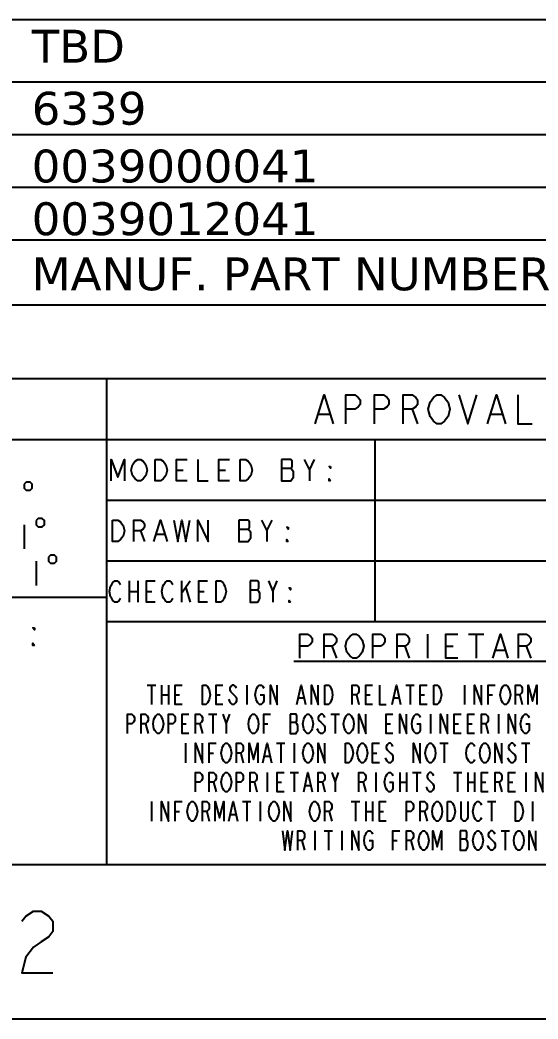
# Model space of a CAD drawing. Extents: x 0 to 768, y 0 to 246.
# Drawn here: x 13.695 to 15.374, y 0 to 3.238 of the extents above; entities that cross this region are included whole.
import ezdxf

# ---------------------------------------------------------------- set-up
doc = ezdxf.new("R2010")
doc.units = 0
doc.header["$LTSCALE"] = 1.21
doc.header["$MEASUREMENT"] = 0
doc.styles.add('BEC', font='verdana.ttf')

msp = doc.modelspace()

# ---------------------------------------------------------------- linework, layer by layer
for p, q in [((21.49962, 3.23848), (11.25555, 3.23848)), ((21.49962, 3.0374), (11.25555, 3.0374)), ((21.49962, 2.86657), (11.25555, 2.86657)), ((21.49962, 2.69574), (11.25555, 2.69574)), ((21.49962, 2.52491), (11.25555, 2.52491)), ((21.49962, 2.31356), (11.25555, 2.31356))]:
    msp.add_line(p, q)
at = {"color": 2, "linetype": 'Continuous'}
for p, q in [((13.97634, 2.0748), (11.25587, 2.0748)), ((16.99996, 2.0748), (13.97634, 2.0748)), ((13.97634, 0.5), (13.97634, 2.0748)), ((13.97634, 0.5), (13.97634, 2.0748)), ((14.96592, 1.97638), (14.98336, 1.92988)), ((14.66367, 1.96088), (14.69855, 1.96088)), ((15.22167, 1.96088), (15.25655, 1.96088)), ((13.97634, 1.87795), (11.25587, 1.87795)), ((16.99996, 1.87795), (13.97634, 1.87795)), ((14.84642, 1.2874), (14.84642, 1.87795)), ((14.63284, 1.77953), (14.65006, 1.81398)), ((14.54241, 1.78527), (14.57255, 1.78527)), ((14.20222, 1.77953), (14.22376, 1.77953)), ((14.34002, 1.77953), (14.36155, 1.77953)), ((16.99996, 1.6811), (13.97634, 1.6811)), ((13.70862, 1.60236), (13.70862, 1.52362)), ((14.40461, 1.58842), (14.43476, 1.58842)), ((14.49504, 1.58268), (14.51226, 1.61713)), ((14.08596, 1.58268), (14.09888, 1.54823)), ((14.13763, 1.57119), (14.16347, 1.57119)), ((13.74799, 1.48425), (13.74799, 1.40551)), ((16.99996, 1.48425), (13.97634, 1.48425)), ((14.0489, 1.42028), (14.0489, 1.35138)), ((14.07714, 1.42028), (14.07714, 1.35138)), ((14.21833, 1.42028), (14.21833, 1.35138)), ((14.21833, 1.38009), (14.24657, 1.42028)), ((14.23245, 1.39731), (14.24657, 1.35138)), ((14.51482, 1.38583), (14.52894, 1.42028)), ((13.97634, 1.36614), (11.25587, 1.36614)), ((14.0489, 1.38583), (14.07714, 1.38583)), ((14.10538, 1.38583), (14.12303, 1.38583)), ((14.2748, 1.38583), (14.29245, 1.38583)), ((14.4407, 1.39157), (14.46541, 1.39157)), ((16.99996, 1.2874), (13.97634, 1.2874)), ((15.01571, 1.24803), (15.01571, 1.16929)), ((15.14858, 1.24803), (15.1978, 1.24803)), ((15.17319, 1.24803), (15.17319, 1.16929)), ((14.70567, 1.20866), (14.72043, 1.16929)), ((14.94189, 1.20866), (14.95665, 1.16929)), ((15.07476, 1.20866), (15.09937, 1.20866)), ((15.33559, 1.20866), (15.35035, 1.16929)), ((15.23717, 1.19554), (15.26669, 1.19554)), ((14.58264, 1.16049), (16.39366, 1.16049)), ((14.10744, 1.08268), (14.135, 1.08268)), ((14.12122, 1.08268), (14.12122, 1.01969)), ((14.15429, 1.08268), (14.15429, 1.01969)), ((14.17634, 1.08268), (14.17634, 1.01969)), ((14.42988, 1.08268), (14.42988, 1.01969)), ((14.94524, 1.08268), (14.9728, 1.08268)), ((14.95902, 1.08268), (14.95902, 1.01969)), ((15.13539, 1.08268), (15.13539, 1.01969)), ((14.15429, 1.05118), (14.17634, 1.05118)), ((14.19839, 1.05118), (14.21217, 1.05118)), ((14.33067, 1.05118), (14.34445, 1.05118)), ((14.59799, 1.04068), (14.61453, 1.04068)), ((14.7854, 1.05118), (14.79366, 1.01969)), ((14.81571, 1.05118), (14.82949, 1.05118)), ((14.90665, 1.04068), (14.92319, 1.04068)), ((14.99209, 1.05118), (15.00587, 1.05118)), ((15.21256, 1.05118), (15.22634, 1.05118)), ((15.31453, 1.05118), (15.3228, 1.01969)), ((14.30587, 0.98819), (14.33343, 0.98819)), ((14.31965, 0.98819), (14.31965, 0.9252)), ((14.36374, 0.95669), (14.37476, 0.98819)), ((14.70272, 0.98819), (14.73028, 0.98819)), ((14.7165, 0.98819), (14.7165, 0.9252)), ((15.02516, 0.98819), (15.02516, 0.9252)), ((15.24563, 0.98819), (15.24563, 0.9252)), ((14.10193, 0.95669), (14.1102, 0.9252)), ((14.22043, 0.95669), (14.23421, 0.95669)), ((14.27831, 0.95669), (14.28658, 0.9252)), ((14.485, 0.95669), (14.49878, 0.95669)), ((14.57043, 0.96194), (14.58972, 0.96194)), ((14.88185, 0.95669), (14.89563, 0.95669)), ((15.10232, 0.95669), (15.1161, 0.95669)), ((15.14642, 0.95669), (15.1602, 0.95669)), ((15.20429, 0.95669), (15.21256, 0.9252)), ((14.23146, 0.8937), (14.23146, 0.83071)), ((14.52634, 0.8937), (14.5539, 0.8937)), ((14.54012, 0.8937), (14.54012, 0.83071)), ((14.58421, 0.8937), (14.58421, 0.83071)), ((15.05547, 0.8937), (15.08303, 0.8937)), ((15.06925, 0.8937), (15.06925, 0.83071)), ((15.32004, 0.8937), (15.3476, 0.8937)), ((15.33382, 0.8937), (15.33382, 0.83071)), ((14.30862, 0.8622), (14.3224, 0.8622)), ((14.41059, 0.8622), (14.41886, 0.83071)), ((14.48776, 0.85171), (14.50429, 0.85171)), ((14.83776, 0.8622), (14.85154, 0.8622)), ((14.49602, 0.79921), (14.49602, 0.73622)), ((14.57043, 0.79921), (14.59799, 0.79921)), ((14.58421, 0.79921), (14.58421, 0.73622)), ((14.7165, 0.76772), (14.72752, 0.79921)), ((14.84878, 0.79921), (14.84878, 0.73622)), ((14.92595, 0.79921), (14.92595, 0.73622)), ((14.94799, 0.79921), (14.94799, 0.73622)), ((14.96728, 0.79921), (14.99484, 0.79921)), ((14.98106, 0.79921), (14.98106, 0.73622)), ((15.09957, 0.79921), (15.12713, 0.79921)), ((15.11335, 0.79921), (15.11335, 0.73622)), ((15.14642, 0.79921), (15.14642, 0.73622)), ((15.16847, 0.79921), (15.16847, 0.73622)), ((15.33382, 0.79921), (15.33382, 0.73622)), ((14.3224, 0.76772), (14.33067, 0.73622)), ((14.45469, 0.76772), (14.46295, 0.73622)), ((14.5291, 0.76772), (14.54288, 0.76772)), ((14.62004, 0.75722), (14.63658, 0.75722)), ((14.67516, 0.76772), (14.68343, 0.73622)), ((14.80744, 0.76772), (14.81571, 0.73622)), ((14.92595, 0.76772), (14.94799, 0.76772)), ((15.14642, 0.76772), (15.16847, 0.76772)), ((15.19051, 0.76772), (15.20429, 0.76772)), ((15.24839, 0.76772), (15.25665, 0.73622)), ((15.2787, 0.76772), (15.29248, 0.76772)), ((14.12122, 0.70472), (14.12122, 0.64173)), ((14.4161, 0.70472), (14.44366, 0.70472)), ((14.42988, 0.70472), (14.42988, 0.64173)), ((14.47398, 0.70472), (14.47398, 0.64173)), ((14.76886, 0.70472), (14.79642, 0.70472)), ((14.78264, 0.70472), (14.78264, 0.64173)), ((14.81571, 0.70472), (14.81571, 0.64173)), ((14.83776, 0.70472), (14.83776, 0.64173)), ((15.2098, 0.70472), (15.23736, 0.70472)), ((15.22358, 0.70472), (15.22358, 0.64173)), ((15.35587, 0.70472), (15.35587, 0.64173)), ((14.19839, 0.67323), (14.21217, 0.67323)), ((14.30036, 0.67323), (14.30862, 0.64173)), ((14.37752, 0.66273), (14.39406, 0.66273)), ((14.69721, 0.67323), (14.70547, 0.64173)), ((14.81571, 0.67323), (14.83776, 0.67323)), ((14.8598, 0.67323), (14.87358, 0.67323)), ((15.00587, 0.67323), (15.01414, 0.64173)), ((14.65036, 0.61024), (14.65036, 0.54724)), ((14.68067, 0.61024), (14.70823, 0.61024)), ((14.69445, 0.61024), (14.69445, 0.54724)), ((14.73854, 0.61024), (14.73854, 0.54724)), ((15.12161, 0.58399), (15.14091, 0.58399)), ((15.2539, 0.61024), (15.28146, 0.61024)), ((15.26768, 0.61024), (15.26768, 0.54724)), ((14.60902, 0.57874), (14.61728, 0.54724)), ((14.9039, 0.57874), (14.91768, 0.57874)), ((14.96177, 0.57874), (14.97004, 0.54724)), ((13.97634, 0.5), (11.25587, 0.5)), ((16.99996, 0.5), (13.97634, 0.5))]:
    msp.add_line(p, q, dxfattribs=at)
at = {"color": 7, "linetype": 'Continuous'}
for p, q in [((21.49996, 0.5), (0.5, 0.5)), ((21.99996, 0), (0, 0))]:
    msp.add_line(p, q, dxfattribs=at)
at = {"color": 2, "linetype": 'Continuous'}
for points in [[(14.65205, 1.92988), (14.68111, 2.02288), (14.71017, 1.92988)], [(14.75086, 1.92988), (14.75086, 2.02288), (14.77992, 2.02288), (14.79155, 2.01513), (14.79736, 2.00738), (14.79736, 1.99188), (14.79155, 1.98413), (14.77992, 1.97638), (14.75086, 1.97638)], [(14.84386, 1.92988), (14.84386, 2.02288), (14.87292, 2.02288), (14.88455, 2.01513), (14.89036, 2.00738), (14.89036, 1.99188), (14.88455, 1.98413), (14.87292, 1.97638), (14.84386, 1.97638)], [(14.93686, 1.92988), (14.93686, 2.02288), (14.96592, 2.02288), (14.97755, 2.01513), (14.98336, 2.00738), (14.98336, 1.99188), (14.97755, 1.98413), (14.96592, 1.97638), (14.93686, 1.97638)], [(15.07636, 1.94538), (15.07055, 1.93763), (15.05892, 1.92988), (15.0473, 1.92988), (15.03567, 1.93763), (15.02986, 1.94538), (15.02405, 1.95313), (15.01824, 1.97638), (15.02405, 1.99963), (15.02986, 2.00738), (15.03567, 2.01513), (15.0473, 2.02288), (15.05892, 2.02288), (15.07055, 2.01513), (15.07636, 2.00738), (15.08217, 1.99963), (15.08799, 1.97638), (15.08217, 1.95313), (15.07636, 1.94538)], [(15.11705, 2.02288), (15.14611, 1.92988), (15.17517, 2.02288)], [(15.21005, 1.92988), (15.23911, 2.02288), (15.26817, 1.92988)], [(15.30886, 2.02288), (15.30886, 1.92988), (15.35536, 1.92988)], [(13.99123, 1.74508), (13.99123, 1.81398), (14.01276, 1.75656), (14.03429, 1.81398), (14.03429, 1.74508)], [(14.09888, 1.75656), (14.09457, 1.75082), (14.08596, 1.74508), (14.07735, 1.74508), (14.06874, 1.75082), (14.06443, 1.75656), (14.06012, 1.7623), (14.05582, 1.77953), (14.06012, 1.79675), (14.06443, 1.80249), (14.06874, 1.80823), (14.07735, 1.81398), (14.08596, 1.81398), (14.09457, 1.80823), (14.09888, 1.80249), (14.10318, 1.79675), (14.10749, 1.77953), (14.10318, 1.7623), (14.09888, 1.75656)], [(14.13333, 1.81398), (14.15055, 1.81398), (14.15916, 1.80823), (14.16347, 1.80249), (14.16778, 1.79675), (14.17208, 1.77953), (14.16778, 1.7623), (14.16347, 1.75656), (14.15916, 1.75082), (14.15055, 1.74508), (14.13333, 1.74508), (14.13333, 1.81398)], [(14.23667, 1.74508), (14.20222, 1.74508), (14.20222, 1.81398), (14.23667, 1.81398)], [(14.27112, 1.81398), (14.27112, 1.74508), (14.30557, 1.74508)], [(14.37447, 1.74508), (14.34002, 1.74508), (14.34002, 1.81398), (14.37447, 1.81398)], [(14.40892, 1.81398), (14.42614, 1.81398), (14.43476, 1.80823), (14.43906, 1.80249), (14.44337, 1.79675), (14.44767, 1.77953), (14.44337, 1.7623), (14.43906, 1.75656), (14.43476, 1.75082), (14.42614, 1.74508), (14.40892, 1.74508), (14.40892, 1.81398)], [(14.54241, 1.81398), (14.54241, 1.74508), (14.57255, 1.74508), (14.57686, 1.75082), (14.58116, 1.75656), (14.58116, 1.77379), (14.57686, 1.77953), (14.57255, 1.78527), (14.57686, 1.79101), (14.57686, 1.80823), (14.57255, 1.81398), (14.54241, 1.81398)], [(14.61561, 1.81398), (14.63284, 1.77953), (14.63284, 1.74508)], [(14.70173, 1.79101), (14.70173, 1.78527), (14.69743, 1.79101), (14.70173, 1.79101)], [(14.70173, 1.74508), (14.69743, 1.74508), (14.69743, 1.75082), (14.70173, 1.74508)], [(13.70862, 1.7336), (13.70862, 1.72047), (13.71518, 1.71391), (13.72831, 1.71391), (13.73487, 1.72047), (13.73487, 1.7336), (13.72831, 1.74016), (13.71518, 1.74016), (13.70862, 1.7336)], [(13.74799, 1.61549), (13.74799, 1.60236), (13.75455, 1.5958), (13.76768, 1.5958), (13.77424, 1.60236), (13.77424, 1.61549), (13.76768, 1.62205), (13.75455, 1.62205), (13.74799, 1.61549)], [(13.99553, 1.61713), (14.01276, 1.61713), (14.02137, 1.61138), (14.02568, 1.60564), (14.02998, 1.5999), (14.03429, 1.58268), (14.02998, 1.56545), (14.02568, 1.55971), (14.02137, 1.55397), (14.01276, 1.54823), (13.99553, 1.54823), (13.99553, 1.61713)], [(14.06443, 1.54823), (14.06443, 1.61713), (14.08596, 1.61713), (14.09457, 1.61138), (14.09888, 1.60564), (14.09888, 1.59416), (14.09457, 1.58842), (14.08596, 1.58268), (14.06443, 1.58268)], [(14.12902, 1.54823), (14.15055, 1.61713), (14.17208, 1.54823)], [(14.19361, 1.61713), (14.20653, 1.54823), (14.21945, 1.61713), (14.23237, 1.54823), (14.24529, 1.61713)], [(14.27112, 1.54823), (14.27112, 1.61713), (14.30557, 1.54823), (14.30557, 1.61713)], [(14.40461, 1.61713), (14.40461, 1.54823), (14.43476, 1.54823), (14.43906, 1.55397), (14.44337, 1.55971), (14.44337, 1.57694), (14.43906, 1.58268), (14.43476, 1.58842), (14.43906, 1.59416), (14.43906, 1.61138), (14.43476, 1.61713), (14.40461, 1.61713)], [(14.47782, 1.61713), (14.49504, 1.58268), (14.49504, 1.54823)], [(14.56394, 1.59416), (14.56394, 1.58842), (14.55963, 1.59416), (14.56394, 1.59416)], [(14.56394, 1.54823), (14.55963, 1.54823), (14.55963, 1.55397), (14.56394, 1.54823)], [(13.78736, 1.49738), (13.78736, 1.48425), (13.79392, 1.47769), (13.80705, 1.47769), (13.81361, 1.48425), (13.81361, 1.49738), (13.80705, 1.50394), (13.79392, 1.50394), (13.78736, 1.49738)], [(14.02066, 1.36286), (14.01714, 1.35712), (14.01008, 1.35138), (14.00302, 1.35138), (13.99596, 1.35712), (13.99243, 1.36286), (13.9889, 1.3686), (13.98537, 1.38583), (13.9889, 1.40305), (13.99243, 1.40879), (13.99596, 1.41453), (14.00302, 1.42028), (14.01008, 1.42028), (14.01714, 1.41453), (14.02066, 1.40879)], [(14.13362, 1.35138), (14.10538, 1.35138), (14.10538, 1.42028), (14.13362, 1.42028)], [(14.19009, 1.36286), (14.18656, 1.35712), (14.1795, 1.35138), (14.17244, 1.35138), (14.16538, 1.35712), (14.16185, 1.36286), (14.15832, 1.3686), (14.15479, 1.38583), (14.15832, 1.40305), (14.16185, 1.40879), (14.16538, 1.41453), (14.17244, 1.42028), (14.1795, 1.42028), (14.18656, 1.41453), (14.19009, 1.40879)], [(14.30304, 1.35138), (14.2748, 1.35138), (14.2748, 1.42028), (14.30304, 1.42028)], [(14.33128, 1.42028), (14.3454, 1.42028), (14.35246, 1.41453), (14.35599, 1.40879), (14.35952, 1.40305), (14.36305, 1.38583), (14.35952, 1.3686), (14.35599, 1.36286), (14.35246, 1.35712), (14.3454, 1.35138), (14.33128, 1.35138), (14.33128, 1.42028)], [(14.4407, 1.42028), (14.4407, 1.35138), (14.46541, 1.35138), (14.46894, 1.35712), (14.47247, 1.36286), (14.47247, 1.38009), (14.46894, 1.38583), (14.46541, 1.39157), (14.46894, 1.39731), (14.46894, 1.41453), (14.46541, 1.42028), (14.4407, 1.42028)], [(14.50071, 1.42028), (14.51482, 1.38583), (14.51482, 1.35138)], [(14.5713, 1.39731), (14.5713, 1.39157), (14.56777, 1.39731), (14.5713, 1.39731)], [(14.5713, 1.35138), (14.56777, 1.35138), (14.56777, 1.35712), (14.5713, 1.35138)], [(13.74209, 1.26837), (13.74209, 1.26115), (13.73667, 1.26837), (13.74209, 1.26837)], [(14.60232, 1.16929), (14.60232, 1.24803), (14.62693, 1.24803), (14.63677, 1.24147), (14.64169, 1.23491), (14.64169, 1.22178), (14.63677, 1.21522), (14.62693, 1.20866), (14.60232, 1.20866)], [(14.68106, 1.16929), (14.68106, 1.24803), (14.70567, 1.24803), (14.71551, 1.24147), (14.72043, 1.23491), (14.72043, 1.22178), (14.71551, 1.21522), (14.70567, 1.20866), (14.68106, 1.20866)], [(14.79917, 1.18241), (14.79425, 1.17585), (14.78441, 1.16929), (14.77457, 1.16929), (14.76473, 1.17585), (14.7598, 1.18241), (14.75488, 1.18898), (14.74996, 1.20866), (14.75488, 1.22835), (14.7598, 1.23491), (14.76473, 1.24147), (14.77457, 1.24803), (14.78441, 1.24803), (14.79425, 1.24147), (14.79917, 1.23491), (14.8041, 1.22835), (14.80902, 1.20866), (14.8041, 1.18898), (14.79917, 1.18241)], [(14.83854, 1.16929), (14.83854, 1.24803), (14.86315, 1.24803), (14.87299, 1.24147), (14.87791, 1.23491), (14.87791, 1.22178), (14.87299, 1.21522), (14.86315, 1.20866), (14.83854, 1.20866)], [(14.91728, 1.16929), (14.91728, 1.24803), (14.94189, 1.24803), (14.95173, 1.24147), (14.95665, 1.23491), (14.95665, 1.22178), (14.95173, 1.21522), (14.94189, 1.20866), (14.91728, 1.20866)], [(15.11413, 1.16929), (15.07476, 1.16929), (15.07476, 1.24803), (15.11413, 1.24803)], [(15.22732, 1.16929), (15.25193, 1.24803), (15.27654, 1.16929)], [(15.31098, 1.16929), (15.31098, 1.24803), (15.33559, 1.24803), (15.34543, 1.24147), (15.35035, 1.23491), (15.35035, 1.22178), (15.34543, 1.21522), (15.33559, 1.20866), (15.31098, 1.20866)], [(13.74209, 1.21063), (13.73667, 1.21063), (13.73667, 1.21785), (13.74209, 1.21063)], [(14.22043, 1.01969), (14.19839, 1.01969), (14.19839, 1.08268), (14.22043, 1.08268)], [(14.28658, 1.08268), (14.2976, 1.08268), (14.30311, 1.07743), (14.30587, 1.07218), (14.30862, 1.06693), (14.31138, 1.05118), (14.30862, 1.03543), (14.30587, 1.03018), (14.30311, 1.02493), (14.2976, 1.01969), (14.28658, 1.01969), (14.28658, 1.08268)], [(14.35272, 1.01969), (14.33067, 1.01969), (14.33067, 1.08268), (14.35272, 1.08268)], [(14.39681, 1.07218), (14.39406, 1.07743), (14.38854, 1.08268), (14.38303, 1.08268), (14.37752, 1.07743), (14.37476, 1.07218), (14.37476, 1.06693), (14.37752, 1.06168), (14.38303, 1.05643), (14.38854, 1.05118), (14.39406, 1.04593), (14.39681, 1.04068), (14.39681, 1.03018), (14.39406, 1.02493), (14.38854, 1.01969), (14.38303, 1.01969), (14.37752, 1.02493), (14.37476, 1.03018), (14.37201, 1.03543)], [(14.47398, 1.05118), (14.485, 1.05118), (14.485, 1.03018), (14.48225, 1.02493), (14.47673, 1.01969), (14.47122, 1.01969), (14.46571, 1.02493), (14.46295, 1.03018), (14.4602, 1.03543), (14.45744, 1.05118), (14.4602, 1.06693), (14.46295, 1.07218), (14.46571, 1.07743), (14.47122, 1.08268), (14.47673, 1.08268), (14.48225, 1.07743), (14.485, 1.07218)], [(14.50705, 1.01969), (14.50705, 1.08268), (14.5291, 1.01969), (14.5291, 1.08268)], [(14.59248, 1.01969), (14.60626, 1.08268), (14.62004, 1.01969)], [(14.63933, 1.01969), (14.63933, 1.08268), (14.66138, 1.01969), (14.66138, 1.08268)], [(14.68343, 1.08268), (14.69445, 1.08268), (14.69996, 1.07743), (14.70272, 1.07218), (14.70547, 1.06693), (14.70823, 1.05118), (14.70547, 1.03543), (14.70272, 1.03018), (14.69996, 1.02493), (14.69445, 1.01969), (14.68343, 1.01969), (14.68343, 1.08268)], [(14.77162, 1.01969), (14.77162, 1.08268), (14.7854, 1.08268), (14.79091, 1.07743), (14.79366, 1.07218), (14.79366, 1.06168), (14.79091, 1.05643), (14.7854, 1.05118), (14.77162, 1.05118)], [(14.83776, 1.01969), (14.81571, 1.01969), (14.81571, 1.08268), (14.83776, 1.08268)], [(14.8598, 1.08268), (14.8598, 1.01969), (14.88185, 1.01969)], [(14.90114, 1.01969), (14.91492, 1.08268), (14.9287, 1.01969)], [(15.01414, 1.01969), (14.99209, 1.01969), (14.99209, 1.08268), (15.01414, 1.08268)], [(15.03618, 1.08268), (15.04721, 1.08268), (15.05272, 1.07743), (15.05547, 1.07218), (15.05823, 1.06693), (15.06098, 1.05118), (15.05823, 1.03543), (15.05547, 1.03018), (15.05272, 1.02493), (15.04721, 1.01969), (15.03618, 1.01969), (15.03618, 1.08268)], [(15.16847, 1.01969), (15.16847, 1.08268), (15.19051, 1.01969), (15.19051, 1.08268)], [(15.21256, 1.01969), (15.21256, 1.08268), (15.23461, 1.08268)], [(15.2787, 1.03018), (15.27595, 1.02493), (15.27043, 1.01969), (15.26492, 1.01969), (15.25941, 1.02493), (15.25665, 1.03018), (15.2539, 1.03543), (15.25114, 1.05118), (15.2539, 1.06693), (15.25665, 1.07218), (15.25941, 1.07743), (15.26492, 1.08268), (15.27043, 1.08268), (15.27595, 1.07743), (15.2787, 1.07218), (15.28146, 1.06693), (15.28421, 1.05118), (15.28146, 1.03543), (15.2787, 1.03018)], [(15.30075, 1.01969), (15.30075, 1.08268), (15.31453, 1.08268), (15.32004, 1.07743), (15.3228, 1.07218), (15.3228, 1.06168), (15.32004, 1.05643), (15.31453, 1.05118), (15.30075, 1.05118)], [(15.34209, 1.01969), (15.34209, 1.08268), (15.35587, 1.03018), (15.36965, 1.08268), (15.36965, 1.01969)], [(14.04406, 0.9252), (14.04406, 0.98819), (14.05783, 0.98819), (14.06335, 0.98294), (14.0661, 0.97769), (14.0661, 0.96719), (14.06335, 0.96194), (14.05783, 0.95669), (14.04406, 0.95669)], [(14.08815, 0.9252), (14.08815, 0.98819), (14.10193, 0.98819), (14.10744, 0.98294), (14.1102, 0.97769), (14.1102, 0.96719), (14.10744, 0.96194), (14.10193, 0.95669), (14.08815, 0.95669)], [(14.15429, 0.9357), (14.15154, 0.93045), (14.14602, 0.9252), (14.14051, 0.9252), (14.135, 0.93045), (14.13224, 0.9357), (14.12949, 0.94094), (14.12673, 0.95669), (14.12949, 0.97244), (14.13224, 0.97769), (14.135, 0.98294), (14.14051, 0.98819), (14.14602, 0.98819), (14.15154, 0.98294), (14.15429, 0.97769), (14.15705, 0.97244), (14.1598, 0.95669), (14.15705, 0.94094), (14.15429, 0.9357)], [(14.17634, 0.9252), (14.17634, 0.98819), (14.19012, 0.98819), (14.19563, 0.98294), (14.19839, 0.97769), (14.19839, 0.96719), (14.19563, 0.96194), (14.19012, 0.95669), (14.17634, 0.95669)], [(14.24248, 0.9252), (14.22043, 0.9252), (14.22043, 0.98819), (14.24248, 0.98819)], [(14.26453, 0.9252), (14.26453, 0.98819), (14.27831, 0.98819), (14.28382, 0.98294), (14.28658, 0.97769), (14.28658, 0.96719), (14.28382, 0.96194), (14.27831, 0.95669), (14.26453, 0.95669)], [(14.35272, 0.98819), (14.36374, 0.95669), (14.36374, 0.9252)], [(14.46295, 0.9357), (14.4602, 0.93045), (14.45469, 0.9252), (14.44917, 0.9252), (14.44366, 0.93045), (14.44091, 0.9357), (14.43815, 0.94094), (14.43539, 0.95669), (14.43815, 0.97244), (14.44091, 0.97769), (14.44366, 0.98294), (14.44917, 0.98819), (14.45469, 0.98819), (14.4602, 0.98294), (14.46295, 0.97769), (14.46571, 0.97244), (14.46847, 0.95669), (14.46571, 0.94094), (14.46295, 0.9357)], [(14.485, 0.9252), (14.485, 0.98819), (14.50705, 0.98819)], [(14.57043, 0.98819), (14.57043, 0.9252), (14.58972, 0.9252), (14.59248, 0.93045), (14.59524, 0.9357), (14.59524, 0.95144), (14.59248, 0.95669), (14.58972, 0.96194), (14.59248, 0.96719), (14.59248, 0.98294), (14.58972, 0.98819), (14.57043, 0.98819)], [(14.63933, 0.9357), (14.63658, 0.93045), (14.63106, 0.9252), (14.62555, 0.9252), (14.62004, 0.93045), (14.61728, 0.9357), (14.61453, 0.94094), (14.61177, 0.95669), (14.61453, 0.97244), (14.61728, 0.97769), (14.62004, 0.98294), (14.62555, 0.98819), (14.63106, 0.98819), (14.63658, 0.98294), (14.63933, 0.97769), (14.64209, 0.97244), (14.64484, 0.95669), (14.64209, 0.94094), (14.63933, 0.9357)], [(14.68343, 0.97769), (14.68067, 0.98294), (14.67516, 0.98819), (14.66965, 0.98819), (14.66413, 0.98294), (14.66138, 0.97769), (14.66138, 0.97244), (14.66413, 0.96719), (14.66965, 0.96194), (14.67516, 0.95669), (14.68067, 0.95144), (14.68343, 0.94619), (14.68343, 0.9357), (14.68067, 0.93045), (14.67516, 0.9252), (14.66965, 0.9252), (14.66413, 0.93045), (14.66138, 0.9357), (14.65862, 0.94094)], [(14.77162, 0.9357), (14.76886, 0.93045), (14.76335, 0.9252), (14.75784, 0.9252), (14.75232, 0.93045), (14.74957, 0.9357), (14.74681, 0.94094), (14.74406, 0.95669), (14.74681, 0.97244), (14.74957, 0.97769), (14.75232, 0.98294), (14.75784, 0.98819), (14.76335, 0.98819), (14.76886, 0.98294), (14.77162, 0.97769), (14.77437, 0.97244), (14.77713, 0.95669), (14.77437, 0.94094), (14.77162, 0.9357)], [(14.79366, 0.9252), (14.79366, 0.98819), (14.81571, 0.9252), (14.81571, 0.98819)], [(14.9039, 0.9252), (14.88185, 0.9252), (14.88185, 0.98819), (14.9039, 0.98819)], [(14.92595, 0.9252), (14.92595, 0.98819), (14.94799, 0.9252), (14.94799, 0.98819)], [(14.98106, 0.95669), (14.99209, 0.95669), (14.99209, 0.9357), (14.98933, 0.93045), (14.98382, 0.9252), (14.97831, 0.9252), (14.9728, 0.93045), (14.97004, 0.9357), (14.96728, 0.94094), (14.96453, 0.95669), (14.96728, 0.97244), (14.97004, 0.97769), (14.9728, 0.98294), (14.97831, 0.98819), (14.98382, 0.98819), (14.98933, 0.98294), (14.99209, 0.97769)], [(15.05823, 0.9252), (15.05823, 0.98819), (15.08028, 0.9252), (15.08028, 0.98819)], [(15.12437, 0.9252), (15.10232, 0.9252), (15.10232, 0.98819), (15.12437, 0.98819)], [(15.16847, 0.9252), (15.14642, 0.9252), (15.14642, 0.98819), (15.16847, 0.98819)], [(15.19051, 0.9252), (15.19051, 0.98819), (15.20429, 0.98819), (15.2098, 0.98294), (15.21256, 0.97769), (15.21256, 0.96719), (15.2098, 0.96194), (15.20429, 0.95669), (15.19051, 0.95669)], [(15.2787, 0.9252), (15.2787, 0.98819), (15.30075, 0.9252), (15.30075, 0.98819)], [(15.33382, 0.95669), (15.34484, 0.95669), (15.34484, 0.9357), (15.34209, 0.93045), (15.33658, 0.9252), (15.33106, 0.9252), (15.32555, 0.93045), (15.3228, 0.9357), (15.32004, 0.94094), (15.31728, 0.95669), (15.32004, 0.97244), (15.3228, 0.97769), (15.32555, 0.98294), (15.33106, 0.98819), (15.33658, 0.98819), (15.34209, 0.98294), (15.34484, 0.97769)], [(14.26453, 0.83071), (14.26453, 0.8937), (14.28658, 0.83071), (14.28658, 0.8937)], [(14.30862, 0.83071), (14.30862, 0.8937), (14.33067, 0.8937)], [(14.37476, 0.84121), (14.37201, 0.83596), (14.3665, 0.83071), (14.36098, 0.83071), (14.35547, 0.83596), (14.35272, 0.84121), (14.34996, 0.84646), (14.34721, 0.8622), (14.34996, 0.87795), (14.35272, 0.8832), (14.35547, 0.88845), (14.36098, 0.8937), (14.3665, 0.8937), (14.37201, 0.88845), (14.37476, 0.8832), (14.37752, 0.87795), (14.38028, 0.8622), (14.37752, 0.84646), (14.37476, 0.84121)], [(14.39681, 0.83071), (14.39681, 0.8937), (14.41059, 0.8937), (14.4161, 0.88845), (14.41886, 0.8832), (14.41886, 0.8727), (14.4161, 0.86745), (14.41059, 0.8622), (14.39681, 0.8622)], [(14.43815, 0.83071), (14.43815, 0.8937), (14.45193, 0.84121), (14.46571, 0.8937), (14.46571, 0.83071)], [(14.48225, 0.83071), (14.49602, 0.8937), (14.5098, 0.83071)], [(14.63933, 0.84121), (14.63658, 0.83596), (14.63106, 0.83071), (14.62555, 0.83071), (14.62004, 0.83596), (14.61728, 0.84121), (14.61453, 0.84646), (14.61177, 0.8622), (14.61453, 0.87795), (14.61728, 0.8832), (14.62004, 0.88845), (14.62555, 0.8937), (14.63106, 0.8937), (14.63658, 0.88845), (14.63933, 0.8832), (14.64209, 0.87795), (14.64484, 0.8622), (14.64209, 0.84646), (14.63933, 0.84121)], [(14.66138, 0.83071), (14.66138, 0.8937), (14.68343, 0.83071), (14.68343, 0.8937)], [(14.74957, 0.8937), (14.76059, 0.8937), (14.7661, 0.88845), (14.76886, 0.8832), (14.77162, 0.87795), (14.77437, 0.8622), (14.77162, 0.84646), (14.76886, 0.84121), (14.7661, 0.83596), (14.76059, 0.83071), (14.74957, 0.83071), (14.74957, 0.8937)], [(14.81571, 0.84121), (14.81295, 0.83596), (14.80744, 0.83071), (14.80193, 0.83071), (14.79642, 0.83596), (14.79366, 0.84121), (14.79091, 0.84646), (14.78815, 0.8622), (14.79091, 0.87795), (14.79366, 0.8832), (14.79642, 0.88845), (14.80193, 0.8937), (14.80744, 0.8937), (14.81295, 0.88845), (14.81571, 0.8832), (14.81846, 0.87795), (14.82122, 0.8622), (14.81846, 0.84646), (14.81571, 0.84121)], [(14.8598, 0.83071), (14.83776, 0.83071), (14.83776, 0.8937), (14.8598, 0.8937)], [(14.9039, 0.8832), (14.90114, 0.88845), (14.89563, 0.8937), (14.89012, 0.8937), (14.88461, 0.88845), (14.88185, 0.8832), (14.88185, 0.87795), (14.88461, 0.8727), (14.89012, 0.86745), (14.89563, 0.8622), (14.90114, 0.85696), (14.9039, 0.85171), (14.9039, 0.84121), (14.90114, 0.83596), (14.89563, 0.83071), (14.89012, 0.83071), (14.88461, 0.83596), (14.88185, 0.84121), (14.8791, 0.84646)], [(14.97004, 0.83071), (14.97004, 0.8937), (14.99209, 0.83071), (14.99209, 0.8937)], [(15.03618, 0.84121), (15.03343, 0.83596), (15.02791, 0.83071), (15.0224, 0.83071), (15.01689, 0.83596), (15.01414, 0.84121), (15.01138, 0.84646), (15.00862, 0.8622), (15.01138, 0.87795), (15.01414, 0.8832), (15.01689, 0.88845), (15.0224, 0.8937), (15.02791, 0.8937), (15.03343, 0.88845), (15.03618, 0.8832), (15.03894, 0.87795), (15.04169, 0.8622), (15.03894, 0.84646), (15.03618, 0.84121)], [(15.16847, 0.84121), (15.16571, 0.83596), (15.1602, 0.83071), (15.15469, 0.83071), (15.14917, 0.83596), (15.14642, 0.84121), (15.14366, 0.84646), (15.14091, 0.8622), (15.14366, 0.87795), (15.14642, 0.8832), (15.14917, 0.88845), (15.15469, 0.8937), (15.1602, 0.8937), (15.16571, 0.88845), (15.16847, 0.8832)], [(15.21256, 0.84121), (15.2098, 0.83596), (15.20429, 0.83071), (15.19878, 0.83071), (15.19327, 0.83596), (15.19051, 0.84121), (15.18776, 0.84646), (15.185, 0.8622), (15.18776, 0.87795), (15.19051, 0.8832), (15.19327, 0.88845), (15.19878, 0.8937), (15.20429, 0.8937), (15.2098, 0.88845), (15.21256, 0.8832), (15.21532, 0.87795), (15.21807, 0.8622), (15.21532, 0.84646), (15.21256, 0.84121)], [(15.23461, 0.83071), (15.23461, 0.8937), (15.25665, 0.83071), (15.25665, 0.8937)], [(15.30075, 0.8832), (15.29799, 0.88845), (15.29248, 0.8937), (15.28697, 0.8937), (15.28146, 0.88845), (15.2787, 0.8832), (15.2787, 0.87795), (15.28146, 0.8727), (15.28697, 0.86745), (15.29248, 0.8622), (15.29799, 0.85696), (15.30075, 0.85171), (15.30075, 0.84121), (15.29799, 0.83596), (15.29248, 0.83071), (15.28697, 0.83071), (15.28146, 0.83596), (15.2787, 0.84121), (15.27595, 0.84646)], [(14.26453, 0.73622), (14.26453, 0.79921), (14.27831, 0.79921), (14.28382, 0.79396), (14.28658, 0.78871), (14.28658, 0.77822), (14.28382, 0.77297), (14.27831, 0.76772), (14.26453, 0.76772)], [(14.30862, 0.73622), (14.30862, 0.79921), (14.3224, 0.79921), (14.32791, 0.79396), (14.33067, 0.78871), (14.33067, 0.77822), (14.32791, 0.77297), (14.3224, 0.76772), (14.30862, 0.76772)], [(14.37476, 0.74672), (14.37201, 0.74147), (14.3665, 0.73622), (14.36098, 0.73622), (14.35547, 0.74147), (14.35272, 0.74672), (14.34996, 0.75197), (14.34721, 0.76772), (14.34996, 0.78346), (14.35272, 0.78871), (14.35547, 0.79396), (14.36098, 0.79921), (14.3665, 0.79921), (14.37201, 0.79396), (14.37476, 0.78871), (14.37752, 0.78346), (14.38028, 0.76772), (14.37752, 0.75197), (14.37476, 0.74672)], [(14.39681, 0.73622), (14.39681, 0.79921), (14.41059, 0.79921), (14.4161, 0.79396), (14.41886, 0.78871), (14.41886, 0.77822), (14.4161, 0.77297), (14.41059, 0.76772), (14.39681, 0.76772)], [(14.44091, 0.73622), (14.44091, 0.79921), (14.45469, 0.79921), (14.4602, 0.79396), (14.46295, 0.78871), (14.46295, 0.77822), (14.4602, 0.77297), (14.45469, 0.76772), (14.44091, 0.76772)], [(14.55114, 0.73622), (14.5291, 0.73622), (14.5291, 0.79921), (14.55114, 0.79921)], [(14.61453, 0.73622), (14.62831, 0.79921), (14.64209, 0.73622)], [(14.66138, 0.73622), (14.66138, 0.79921), (14.67516, 0.79921), (14.68067, 0.79396), (14.68343, 0.78871), (14.68343, 0.77822), (14.68067, 0.77297), (14.67516, 0.76772), (14.66138, 0.76772)], [(14.70547, 0.79921), (14.7165, 0.76772), (14.7165, 0.73622)], [(14.79366, 0.73622), (14.79366, 0.79921), (14.80744, 0.79921), (14.81295, 0.79396), (14.81571, 0.78871), (14.81571, 0.77822), (14.81295, 0.77297), (14.80744, 0.76772), (14.79366, 0.76772)], [(14.89287, 0.76772), (14.9039, 0.76772), (14.9039, 0.74672), (14.90114, 0.74147), (14.89563, 0.73622), (14.89012, 0.73622), (14.88461, 0.74147), (14.88185, 0.74672), (14.8791, 0.75197), (14.87634, 0.76772), (14.8791, 0.78346), (14.88185, 0.78871), (14.88461, 0.79396), (14.89012, 0.79921), (14.89563, 0.79921), (14.90114, 0.79396), (14.9039, 0.78871)], [(15.03618, 0.78871), (15.03343, 0.79396), (15.02791, 0.79921), (15.0224, 0.79921), (15.01689, 0.79396), (15.01414, 0.78871), (15.01414, 0.78346), (15.01689, 0.77822), (15.0224, 0.77297), (15.02791, 0.76772), (15.03343, 0.76247), (15.03618, 0.75722), (15.03618, 0.74672), (15.03343, 0.74147), (15.02791, 0.73622), (15.0224, 0.73622), (15.01689, 0.74147), (15.01414, 0.74672), (15.01138, 0.75197)], [(15.21256, 0.73622), (15.19051, 0.73622), (15.19051, 0.79921), (15.21256, 0.79921)], [(15.23461, 0.73622), (15.23461, 0.79921), (15.24839, 0.79921), (15.2539, 0.79396), (15.25665, 0.78871), (15.25665, 0.77822), (15.2539, 0.77297), (15.24839, 0.76772), (15.23461, 0.76772)], [(15.30075, 0.73622), (15.2787, 0.73622), (15.2787, 0.79921), (15.30075, 0.79921)], [(15.36689, 0.73622), (15.36689, 0.79921), (15.38894, 0.73622), (15.38894, 0.79921)], [(14.15429, 0.64173), (14.15429, 0.70472), (14.17634, 0.64173), (14.17634, 0.70472)], [(14.19839, 0.64173), (14.19839, 0.70472), (14.22043, 0.70472)], [(14.26453, 0.65223), (14.26177, 0.64698), (14.25626, 0.64173), (14.25075, 0.64173), (14.24524, 0.64698), (14.24248, 0.65223), (14.23973, 0.65748), (14.23697, 0.67323), (14.23973, 0.68898), (14.24248, 0.69423), (14.24524, 0.69948), (14.25075, 0.70472), (14.25626, 0.70472), (14.26177, 0.69948), (14.26453, 0.69423), (14.26728, 0.68898), (14.27004, 0.67323), (14.26728, 0.65748), (14.26453, 0.65223)], [(14.28658, 0.64173), (14.28658, 0.70472), (14.30036, 0.70472), (14.30587, 0.69948), (14.30862, 0.69423), (14.30862, 0.68373), (14.30587, 0.67848), (14.30036, 0.67323), (14.28658, 0.67323)], [(14.32791, 0.64173), (14.32791, 0.70472), (14.34169, 0.65223), (14.35547, 0.70472), (14.35547, 0.64173)], [(14.37201, 0.64173), (14.38579, 0.70472), (14.39957, 0.64173)], [(14.5291, 0.65223), (14.52634, 0.64698), (14.52083, 0.64173), (14.51532, 0.64173), (14.5098, 0.64698), (14.50705, 0.65223), (14.50429, 0.65748), (14.50154, 0.67323), (14.50429, 0.68898), (14.50705, 0.69423), (14.5098, 0.69948), (14.51532, 0.70472), (14.52083, 0.70472), (14.52634, 0.69948), (14.5291, 0.69423), (14.53185, 0.68898), (14.53461, 0.67323), (14.53185, 0.65748), (14.5291, 0.65223)], [(14.55114, 0.64173), (14.55114, 0.70472), (14.57319, 0.64173), (14.57319, 0.70472)], [(14.66138, 0.65223), (14.65862, 0.64698), (14.65311, 0.64173), (14.6476, 0.64173), (14.64209, 0.64698), (14.63933, 0.65223), (14.63658, 0.65748), (14.63382, 0.67323), (14.63658, 0.68898), (14.63933, 0.69423), (14.64209, 0.69948), (14.6476, 0.70472), (14.65311, 0.70472), (14.65862, 0.69948), (14.66138, 0.69423), (14.66413, 0.68898), (14.66689, 0.67323), (14.66413, 0.65748), (14.66138, 0.65223)], [(14.68343, 0.64173), (14.68343, 0.70472), (14.69721, 0.70472), (14.70272, 0.69948), (14.70547, 0.69423), (14.70547, 0.68373), (14.70272, 0.67848), (14.69721, 0.67323), (14.68343, 0.67323)], [(14.88185, 0.64173), (14.8598, 0.64173), (14.8598, 0.70472), (14.88185, 0.70472)], [(14.94799, 0.64173), (14.94799, 0.70472), (14.96177, 0.70472), (14.96728, 0.69948), (14.97004, 0.69423), (14.97004, 0.68373), (14.96728, 0.67848), (14.96177, 0.67323), (14.94799, 0.67323)], [(14.99209, 0.64173), (14.99209, 0.70472), (15.00587, 0.70472), (15.01138, 0.69948), (15.01414, 0.69423), (15.01414, 0.68373), (15.01138, 0.67848), (15.00587, 0.67323), (14.99209, 0.67323)], [(15.05823, 0.65223), (15.05547, 0.64698), (15.04996, 0.64173), (15.04445, 0.64173), (15.03894, 0.64698), (15.03618, 0.65223), (15.03343, 0.65748), (15.03067, 0.67323), (15.03343, 0.68898), (15.03618, 0.69423), (15.03894, 0.69948), (15.04445, 0.70472), (15.04996, 0.70472), (15.05547, 0.69948), (15.05823, 0.69423), (15.06098, 0.68898), (15.06374, 0.67323), (15.06098, 0.65748), (15.05823, 0.65223)], [(15.08028, 0.70472), (15.0913, 0.70472), (15.09681, 0.69948), (15.09957, 0.69423), (15.10232, 0.68898), (15.10508, 0.67323), (15.10232, 0.65748), (15.09957, 0.65223), (15.09681, 0.64698), (15.0913, 0.64173), (15.08028, 0.64173), (15.08028, 0.70472)], [(15.14642, 0.70472), (15.14642, 0.65223), (15.14366, 0.64698), (15.13815, 0.64173), (15.13264, 0.64173), (15.12713, 0.64698), (15.12437, 0.65223), (15.12437, 0.70472)], [(15.19051, 0.65223), (15.18776, 0.64698), (15.18225, 0.64173), (15.17673, 0.64173), (15.17122, 0.64698), (15.16847, 0.65223), (15.16571, 0.65748), (15.16295, 0.67323), (15.16571, 0.68898), (15.16847, 0.69423), (15.17122, 0.69948), (15.17673, 0.70472), (15.18225, 0.70472), (15.18776, 0.69948), (15.19051, 0.69423)], [(15.30075, 0.70472), (15.31177, 0.70472), (15.31728, 0.69948), (15.32004, 0.69423), (15.3228, 0.68898), (15.32555, 0.67323), (15.3228, 0.65748), (15.32004, 0.65223), (15.31728, 0.64698), (15.31177, 0.64173), (15.30075, 0.64173), (15.30075, 0.70472)], [(14.54563, 0.61024), (14.5539, 0.54724), (14.56217, 0.61024), (14.57043, 0.54724), (14.5787, 0.61024)], [(14.59524, 0.54724), (14.59524, 0.61024), (14.60902, 0.61024), (14.61453, 0.60499), (14.61728, 0.59974), (14.61728, 0.58924), (14.61453, 0.58399), (14.60902, 0.57874), (14.59524, 0.57874)], [(14.77162, 0.54724), (14.77162, 0.61024), (14.79366, 0.54724), (14.79366, 0.61024)], [(14.82673, 0.57874), (14.83776, 0.57874), (14.83776, 0.55774), (14.835, 0.55249), (14.82949, 0.54724), (14.82398, 0.54724), (14.81846, 0.55249), (14.81571, 0.55774), (14.81295, 0.56299), (14.8102, 0.57874), (14.81295, 0.59449), (14.81571, 0.59974), (14.81846, 0.60499), (14.82398, 0.61024), (14.82949, 0.61024), (14.835, 0.60499), (14.83776, 0.59974)], [(14.9039, 0.54724), (14.9039, 0.61024), (14.92595, 0.61024)], [(14.94799, 0.54724), (14.94799, 0.61024), (14.96177, 0.61024), (14.96728, 0.60499), (14.97004, 0.59974), (14.97004, 0.58924), (14.96728, 0.58399), (14.96177, 0.57874), (14.94799, 0.57874)], [(15.01414, 0.55774), (15.01138, 0.55249), (15.00587, 0.54724), (15.00036, 0.54724), (14.99484, 0.55249), (14.99209, 0.55774), (14.98933, 0.56299), (14.98658, 0.57874), (14.98933, 0.59449), (14.99209, 0.59974), (14.99484, 0.60499), (15.00036, 0.61024), (15.00587, 0.61024), (15.01138, 0.60499), (15.01414, 0.59974), (15.01689, 0.59449), (15.01965, 0.57874), (15.01689, 0.56299), (15.01414, 0.55774)], [(15.03343, 0.54724), (15.03343, 0.61024), (15.04721, 0.55774), (15.06098, 0.61024), (15.06098, 0.54724)], [(15.12161, 0.61024), (15.12161, 0.54724), (15.14091, 0.54724), (15.14366, 0.55249), (15.14642, 0.55774), (15.14642, 0.57349), (15.14366, 0.57874), (15.14091, 0.58399), (15.14366, 0.58924), (15.14366, 0.60499), (15.14091, 0.61024), (15.12161, 0.61024)], [(15.19051, 0.55774), (15.18776, 0.55249), (15.18225, 0.54724), (15.17673, 0.54724), (15.17122, 0.55249), (15.16847, 0.55774), (15.16571, 0.56299), (15.16295, 0.57874), (15.16571, 0.59449), (15.16847, 0.59974), (15.17122, 0.60499), (15.17673, 0.61024), (15.18225, 0.61024), (15.18776, 0.60499), (15.19051, 0.59974), (15.19327, 0.59449), (15.19602, 0.57874), (15.19327, 0.56299), (15.19051, 0.55774)], [(15.23461, 0.59974), (15.23185, 0.60499), (15.22634, 0.61024), (15.22083, 0.61024), (15.21532, 0.60499), (15.21256, 0.59974), (15.21256, 0.59449), (15.21532, 0.58924), (15.22083, 0.58399), (15.22634, 0.57874), (15.23185, 0.57349), (15.23461, 0.56824), (15.23461, 0.55774), (15.23185, 0.55249), (15.22634, 0.54724), (15.22083, 0.54724), (15.21532, 0.55249), (15.21256, 0.55774), (15.2098, 0.56299)], [(15.3228, 0.55774), (15.32004, 0.55249), (15.31453, 0.54724), (15.30902, 0.54724), (15.3035, 0.55249), (15.30075, 0.55774), (15.29799, 0.56299), (15.29524, 0.57874), (15.29799, 0.59449), (15.30075, 0.59974), (15.3035, 0.60499), (15.30902, 0.61024), (15.31453, 0.61024), (15.32004, 0.60499), (15.3228, 0.59974), (15.32555, 0.59449), (15.32831, 0.57874), (15.32555, 0.56299), (15.3228, 0.55774)], [(15.34484, 0.54724), (15.34484, 0.61024), (15.36689, 0.54724), (15.36689, 0.61024)], [(13.70173, 0.31667), (13.71423, 0.33333), (13.73923, 0.35), (13.76423, 0.35), (13.78923, 0.33333), (13.80173, 0.31667), (13.80173, 0.28333), (13.78923, 0.26667), (13.76423, 0.25), (13.73923, 0.23333), (13.71423, 0.2), (13.70173, 0.15), (13.80173, 0.15)]]:
    msp.add_lwpolyline(points, dxfattribs=at)

# ---------------------------------------------------------------- texts
at = {"style": 'BEC'}
for s, height, p in [('TBD', 0.106501, (13.73327, 3.10022)), ('6339', 0.106501, (13.73327, 2.89914)), ('0039000041', 0.106501, (13.73327, 2.71187)), ('0039012041', 0.106501, (13.73327, 2.54105)), ('MANUF. PART NUMBER', 0.1065009, (13.73327, 2.36231))]:
    msp.add_text(s, height=height, dxfattribs=at).set_placement(p)

doc.saveas('drawing.dxf')
